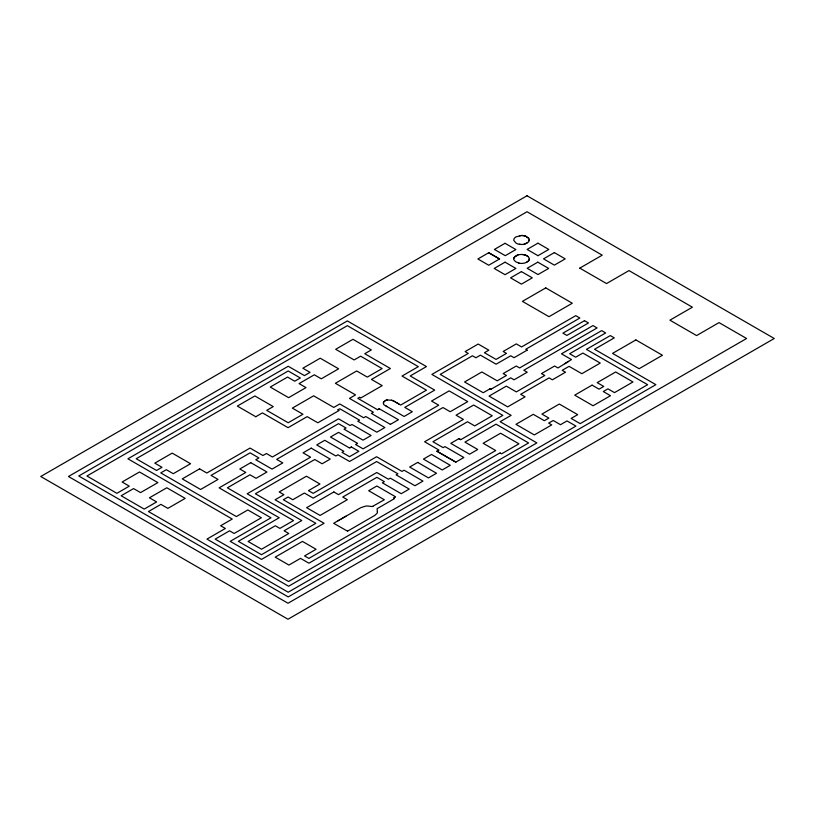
<?xml version="1.0" encoding="UTF-8"?>
<svg xmlns="http://www.w3.org/2000/svg" width="815" height="815" viewBox="0 0 815 815"><rect width="100%" height="100%" fill="white"/><g stroke="black" fill="none" stroke-linecap="round" stroke-linejoin="round"><path stroke-width="1.22" d="M387.084 406.644L384.14 404.882A4.931 2.842 0 0 1 383.498 404.118L383.743 401.887L386.004 400.297A6.754 3.892 0 0 1 387.339 399.961L391.658 400.257A15.383 8.884 0 0 1 394.093 401.245L397.781 403.374M513.796 258.6A7.559 4.36 0 0 1 514.296 257.326L515.009 256.521A8.038 4.646 0 0 1 516.659 255.462L517.311 255.187A7.549 4.36 0 0 1 522.405 254.514A7.834 4.523 0 0 1 526.541 255.584A7.712 4.452 0 0 1 527.58 256.216A7.855 4.533 0 0 1 529.18 258.467L529.23 259.323A7.325 4.228 0 0 1 528.415 260.973L525.675 262.705A7.549 4.36 0 0 1 519.165 263.184L515.62 261.727L513.959 259.873A7.518 4.34 0 0 1 513.796 258.6A7.59 4.381 0 0 1 514.296 257.326L517.983 254.952M529.241 258.895L529.23 259.323A7.355 4.248 0 0 1 528.415 260.973L528.018 261.37M383.284 403.293L383.356 402.732M341.149 518.972L360.821 507.663L365.466 506.156A8.619 4.971 0 0 1 367.667 506.003L371.946 506.543A1.732 0.998 0 0 0 372.394 506.502L384.334 499.758L368.675 490.722L376.846 486.005L395.56 496.814L393.92 497.924L394.389 498.678L377.07 508.703L377.437 512.187A8.344 4.819 0 0 1 377.101 513.236L374.808 515.406L347.72 531.074M377.437 512.187L377.437 511.463M529.292 240.751L528.762 238.326L525.767 236.238A7.223 4.167 0 0 0 521.61 235.504L516.078 236.859A7.427 4.289 0 0 0 514.652 237.97L514.092 238.805A7.926 4.574 0 0 0 513.857 240.547L516.089 243.114A6.489 3.749 0 0 0 517.943 243.991L521.661 244.49A8.17 4.717 0 0 0 524.626 244.133L528.517 241.974L529.353 239.518M383.447 402.447L383.753 401.887M393.92 497.924L394.766 497.445M564.805 363.724L557.98 367.952L554.628 366.006L541.476 373.596L544.766 375.491L516.343 391.903L506.339 386.127L489.041 396.1L507.684 406.868L525.054 396.844L520.673 394.307L549.086 377.905L552.376 379.8L565.518 372.211L562.207 370.305L569.074 366.343L581.829 373.708L600.237 363.072L582.868 353.048L575.665 357.204L569.654 353.73L605.677 332.938L601.664 330.625L561.484 353.822L571.458 359.578L564.805 363.724L565.243 363.419M565.692 363.113L568.595 361.391M526.959 262.104L527.529 261.747M491.537 388.928L489.795 388.938L483.224 392.738L464.57 381.97L481.869 371.976L497.201 380.829L506.461 375.481L503.171 373.576L516.272 366.017L519.624 367.952L592.994 325.582L597.089 327.946L523.811 370.255L527.213 372.221L514.071 379.8L510.699 377.854L491.639 388.857M337.981 520.805L345.896 516.221M488.715 252.711L477.875 258.976L488.715 265.232L499.554 258.976L488.715 252.711L499.544 258.976M537.961 243.165L527.122 249.431L537.961 255.686M255.778 416.73L262.44 412.889L288.052 427.681L307.173 416.638L317.83 422.781L339.06 410.526L338.001 409.792L339.804 408.753L359.578 420.163L357.785 421.202L376.825 432.195L384.884 427.549L365.803 416.526L363.663 417.759L339.763 403.965L333.763 407.429L313.643 395.815L292.33 408.121L302.946 414.244L288.204 422.751L266.719 410.353L273.249 406.593L254.851 395.968L237.328 406.084L255.778 416.73M537.961 255.686L548.801 249.431L537.961 243.176M199.614 468.859L182.244 478.884L200.612 489.479L218.023 479.424L211.044 475.4L250.093 452.845L258.905 457.938L255.788 459.731L272.037 469.104L282.785 462.9L276.672 459.365L338.531 423.657L346.049 427.997L344.012 429.169L363.052 440.161L371.1 435.516L351.978 424.483L350.144 425.542L338.52 418.829L272.424 456.991L266.423 453.527L262.96 455.524L250.042 448.067L206.816 473.016L199.614 468.859M579.791 268.125L602.234 255.166L527.03 211.747L68.46 476.5L288.011 603.253L746.581 338.5L719.034 322.608L696.581 335.566L669.92 320.173L692.393 307.204L628.986 270.59L606.523 283.559L579.791 268.125M360.118 397.547L360.882 397.934L382.204 385.627L371.467 379.423L390.385 368.512L364.763 353.72L371.334 349.92L352.966 339.315L335.688 349.289L354.128 359.935L360.637 356.186L382.092 368.574L367.31 377.101L356.675 370.968L335.362 383.274L355.534 394.908L349.482 398.403L373.382 412.196L371.334 413.378L390.385 424.37M390.375 424.37L398.443 419.725L379.291 408.804M527.122 350.165L525.787 349.248L579.862 318.023L575.767 315.649L521.58 346.935L516.303 343.889L503.161 351.479L506.482 353.394L496.05 359.415L484.436 352.701L488.827 350.175L478.191 344.042L465.11 351.591L468.268 353.425L431.889 374.421L502.835 415.375L460.75 439.682L458.845 438.694L450.777 443.36L469.562 454.2L477.733 449.483L464.947 442.107L496.029 424.157L528.589 442.963L288.602 581.513L215.18 539.123L229.555 530.82L234.15 533.468L261.37 517.759L247.842 509.946L236.37 516.567L160.749 472.914L166.311 469.695L173.259 473.709L190.567 463.715L172.189 453.109L154.809 463.144L162.012 467.301L156.521 470.479L136.207 458.743L288.215 370.988L300.328 377.987L294.735 381.216L287.552 377.06L270.244 387.054L288.612 397.659L306.012 387.614L299.064 383.6L314.325 374.798L321.283 378.812L338.612 368.808L320.224 358.203L302.854 368.227L310.036 372.373L304.423 375.613L288.225 366.261L127.914 458.814L232.244 519.043L220.641 525.746L225.358 528.466L206.939 539.102L288.602 586.24L536.871 442.902L500.135 421.701L511.127 415.355L440.202 374.401L472.456 355.778L475.889 357.765L480.422 355.146L496.111 364.203L510.72 355.768L514.071 357.704L527.122 350.165L526.459 349.706M436.972 451.255L439.01 450.084L424.615 441.771L463.358 419.399L456.054 415.181L473.637 405.035L492.25 415.772L474.707 425.909L467.515 421.752L432.918 441.73L443.156 447.649L444.959 446.6L463.857 457.51L455.829 462.136L436.983 451.255L455.829 462.136M339.56 519.889L333.671 523.291L347.506 531.166M500.461 453.242L499.89 452.957L308.926 563.206L300.521 558.357L288.907 565.06L275.195 557.144L302.447 541.415L316.077 549.279L304.565 555.932L308.865 558.418L495.714 450.542L483.152 443.289L500.573 433.234L518.921 443.818L501.612 453.812L500.237 453.13M491.109 389.183L490.559 389.336M527.03 243.165L523.913 244.276M350.134 447.68L349.513 448.005L330.493 437.013L338.551 432.368L357.602 443.36L355.585 444.521L363.082 448.851L438.704 405.187L431.543 401.051L449.147 390.884L467.728 401.612L450.206 411.728L442.973 407.551L349.554 461.484L337.93 454.77L335.841 455.982L316.719 444.939L324.767 440.294L343.828 451.296L342.005 452.345L349.523 456.685L358.855 451.306L351.428 447.017L350.491 447.496M377.977 409.487L378.68 409.12L377.62 409.67M379.169 408.865L379.423 408.743M351.428 447.017L350.012 447.751M384.955 400.756L385.617 400.44M372.852 506.36L372.394 506.502M519.42 235.698L520.877 235.525M522.405 254.504L523.149 254.586A7.855 4.533 0 0 1 527.122 255.9M519.369 244.327L520.123 244.429M518.493 263.031L519.175 263.184M391.475 400.185L391.658 400.257A14.711 8.496 0 0 1 394.093 401.245L394.898 401.724M490.324 389.295L489.795 388.938M359.721 397.343L360.352 397.659L359.639 397.302L357.816 398.352L377.508 409.721M460.628 439.611L458.845 438.694M396.141 402.427L396.966 402.895M385.943 405.992L390.497 408.61M390.497 408.61L404.108 416.475L412.309 411.738L404.78 407.388L434.711 390.11L410.2 375.96L426.449 366.577L347.353 320.916L78.749 475.991L288.225 596.926L655.871 384.67L594.563 349.268L614.286 337.879L610.303 335.586L586.433 349.37L647.619 384.7L580.188 423.637L571.152 418.421L577.682 414.652L559.314 404.046L541.924 414.081L548.882 418.095L544.339 420.713L533.275 414.326L515.966 424.33L534.324 434.925L551.724 424.89L548.658 423.117L553.191 420.499L560.486 424.707L567.016 420.927L575.95 426.092L288.204 592.22L148.473 511.545L160.922 504.363L167.88 508.377L185.188 498.373L166.81 487.767L149.44 497.792L156.612 501.938L144.224 509.09L121.14 495.764L133.589 488.582L140.547 492.606L157.876 482.602L139.487 471.987L122.118 482.011L129.29 486.158L116.891 493.32L86.93 476.011L347.343 325.664L418.319 366.648L402.019 376.051L426.459 390.161L400.674 405.045L398.189 403.608M397.374 403.13L399.014 404.087M338.001 409.792L338.653 410.24M528.752 238.326L525.777 236.238A7.233 4.177 0 0 0 521.61 235.504M527.101 255.9A7.834 4.523 0 0 1 527.988 256.552M386.004 400.297A6.612 3.81 0 0 1 387.339 399.961M527.02 195.763L40.75 476.5L287.98 619.237L774.25 338.5L527.02 195.763M505.045 243.298L494.42 249.431L505.259 255.686L515.885 249.553L505.045 243.298M505.045 262.175L494.206 268.441L505.045 274.696L515.885 268.441L505.045 262.175M521.437 271.599L510.577 277.864L521.417 284.129L532.277 277.854L521.437 271.599M537.808 262.165L527.183 268.298L538.022 274.563L548.648 268.42L537.808 262.165M554.363 252.599L543.513 258.864L554.373 265.13L565.223 258.875L554.353 252.599M545.755 287.899L522.425 301.367L548.974 316.689L572.293 303.231L545.755 287.899M250.765 462.665L239.804 469.002L245.794 472.456L219.133 487.849L271.008 517.8L230.217 541.343L261.503 559.406L324.075 523.281L283.335 499.758L288.092 497.018L292.789 499.727L304.392 493.034L313.225 498.138L376.622 461.545L397.903 473.821L396.11 474.86L414.957 485.74L422.975 481.115L404.067 470.204L401.978 471.406L376.571 456.736L313.164 493.35L308.457 490.63L319.938 483.998L306.45 476.215L279.188 491.954L283.915 494.685L275.073 499.789L315.833 523.322L261.493 554.699L238.347 541.333L279.219 517.739L227.385 487.818L249.961 474.788L256.063 478.313L266.963 472.017L250.765 462.665M311.228 448.138L303.058 452.845L310.556 457.174L247.149 493.778L293.512 520.551L279.912 528.405L275.317 525.757L248.096 541.466L261.534 549.229L288.795 533.489L284.078 530.769L301.774 520.551L255.39 493.768L314.743 459.507L322.129 463.776L330.218 459.1L311.228 448.138M584.498 320.682L562.9 333.152L566.863 335.434L588.461 322.964L584.498 320.682M333.844 491.965L306.634 507.684L320.061 515.437L347.333 499.687L342.748 497.038L376.866 477.335L384.344 481.655L382.347 482.816L401.214 493.707L409.232 489.082L390.293 478.15L388.419 479.23L376.785 472.517L338.47 494.634L333.844 491.965M417.718 462.411L409.67 467.046L428.476 477.906L436.514 473.26L417.718 462.411M431.492 454.454L423.443 459.1L442.25 469.96L450.288 465.314L431.492 454.454M635.883 339.926L612.564 353.384L639.113 368.716L662.432 355.248L635.883 339.926M592.067 385.128L574.707 395.153L593.065 405.758L610.476 395.703L603.283 391.546L607.959 388.857L614.5 392.626L632.97 381.96L615.682 371.976L597.201 382.653L603.752 386.432L599.035 389.152L592.067 385.128"/></g></svg>
